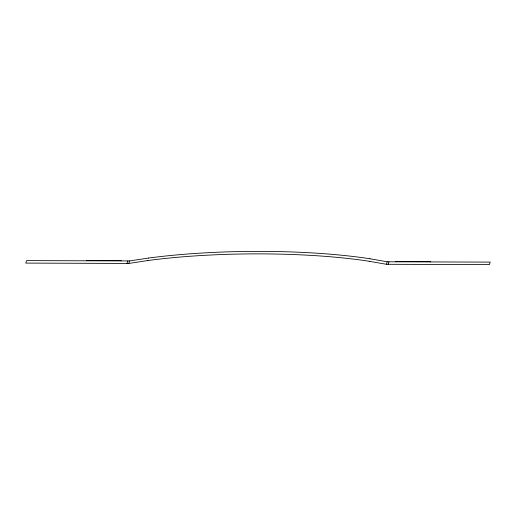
<?xml version="1.0" encoding="UTF-8"?>
<svg xmlns="http://www.w3.org/2000/svg" width="516" height="516" viewBox="0 0 516 516"><rect width="100%" height="100%" fill="white"/><g stroke="black" fill="none" stroke-linecap="round" stroke-linejoin="round"><path stroke-width="0.77" d="M86.649 260.799L86.785 260.387L121.131 260.496L121.002 260.909M114.436 260.477L117.467 260.483M127.013 263.431L127.813 260.935M129.587 260.941L26.6 260.606L25.8 263.096L128.787 263.437L129.587 260.941L148.673 258.052M386.413 264.282L387.213 261.786L490.2 262.122L489.4 264.618L386.413 264.282L369.211 261.277M388.187 264.282L388.987 261.793M395.798 261.812L395.933 261.399L430.28 261.509L430.151 261.928M423.591 261.489L426.616 261.496M128.787 263.437L147.873 260.548M370.011 258.78L387.213 261.786M148.634 258.045A185.579 35.41 -0.5 0 1 370.062 258.768M147.834 260.535A185.579 35.41 -0.5 0 1 369.262 261.264"/></g></svg>
